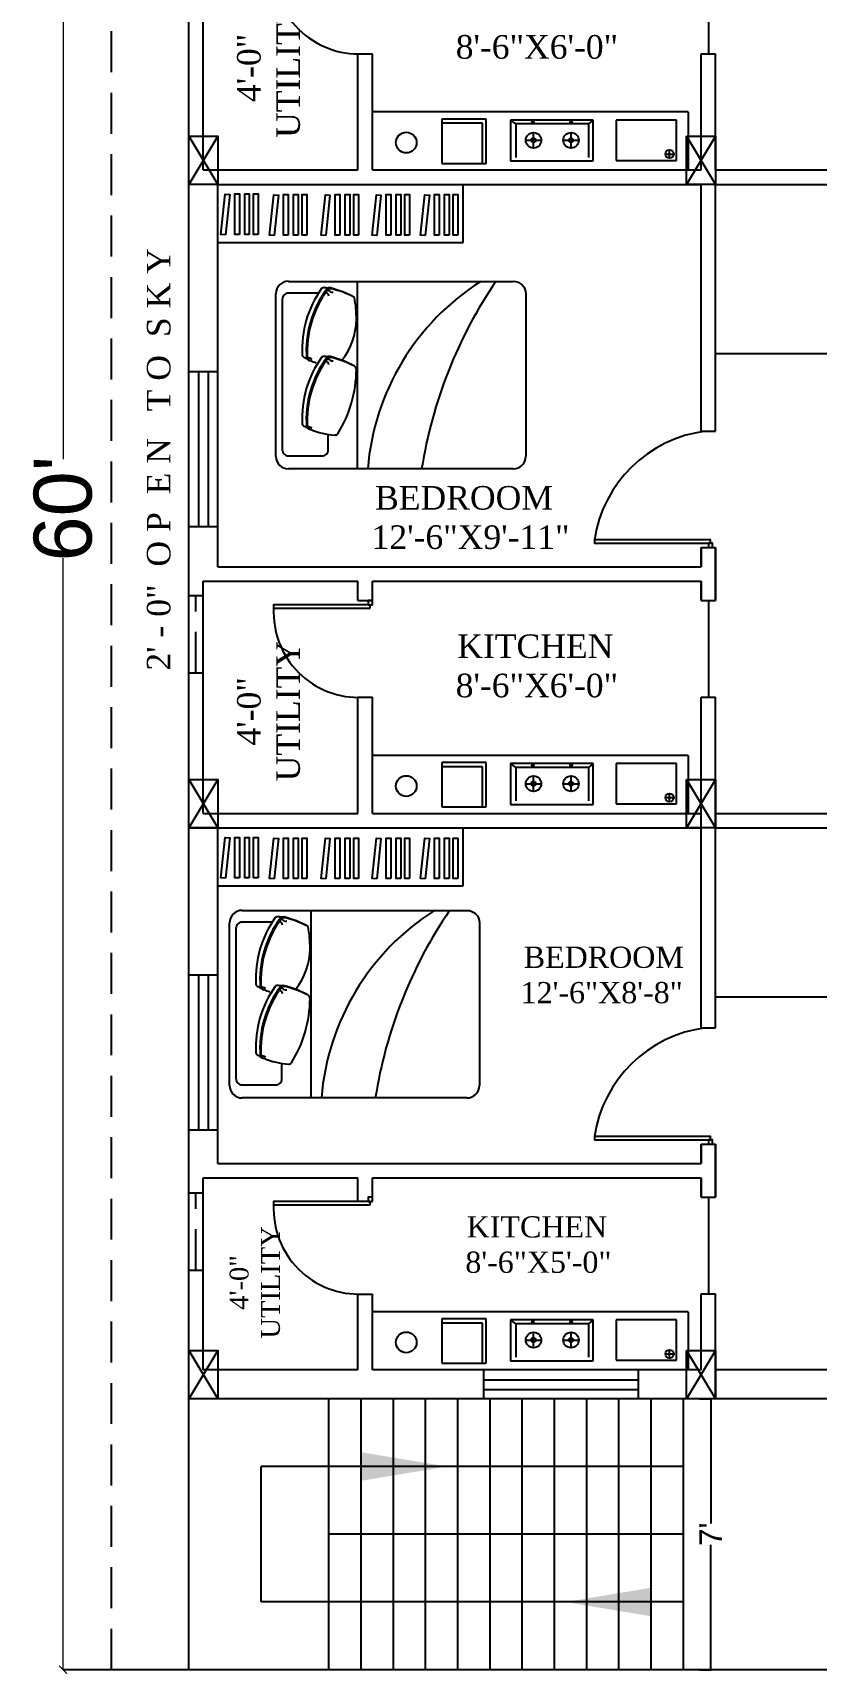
# Model space of a CAD drawing. Header units: inches. Extents: x 572007 to 584304, y -133032 to -127720.
# Drawn here: x 574180 to 574423, y -132189 to -131680 of the extents above; entities that cross this region are included whole.
import ezdxf

# ---------------------------------------------------------------- set-up
doc = ezdxf.new("R2010")
doc.units = ezdxf.units.IN
doc.header["$LTSCALE"] = 2
doc.header["$MEASUREMENT"] = 0
doc.header["$PDSIZE"] = 60727.40515
doc.linetypes.add('HIDDEN', pattern=[9.525, 6.35, -3.175])
doc.styles.add('MtXpl_Times_New_Roma', font='times.ttf')
doc.styles.get("Standard").update_dxf_attribs({"font": 'arial.ttf'})
doc.dimstyles.new('Standard$0', dxfattribs={"dimtxt": 12, "dimasz": 2.5, "dimexe": 0, "dimexo": 0, "dimgap": 0, "dimtad": 0, "dimdec": 1, "dimzin": 0, "dimdsep": 46, "dimlunit": 4, "dimtxsty": 'Standard', "dimblk": 'ARCHTICK', "dimcen": 15.09, "dimclrd": 47, "dimadec": 0, "dimazin": 0, "dimtfac": 1, "dimtdec": 1, "dimtofl": 0, "dimtmove": 0, "dimatfit": 3, "dimldrblk": 'ARCHTICK', "dimfxl": 1, "dimtolj": 1, "dimtzin": 0, "dimlwd": 20, "dimarcsym": 0})

# ---------------------------------------------------------------- blocks, each defined once
blk = doc.blocks.new('_ArchTick')
at = {"color": 0, "linetype": 'ByBlock', "const_width": 0.15}
blk.add_lwpolyline([(-0.5, -0.5), (0.5, 0.5)], dxfattribs=at)
blk = doc.blocks.new('*D20')
at = {"color": 0, "linetype": 'Continuous', "lineweight": -2, "transparency": 16777216}
for p, q in [((574204.5, -131467.37), (574189.5, -131467.37)), ((574204.5, -132187.37), (574189.5, -132187.37))]:
    blk.add_line(p, q, dxfattribs=at)
at = {"color": 47, "lineweight": 20, "transparency": 16777216}
for p, q in [((574189.5, -131467.37), (574189.5, -131812.04)), ((574189.5, -132187.37), (574189.5, -131842.69))]:
    blk.add_line(p, q, dxfattribs=at)
at = {"layer": 'DEFPOINTS', "color": 0, "transparency": 16777216}
for p in [(574204.5, -131467.37), (574189.5, -132187.37), (574204.5, -132187.37)]:
    blk.add_point(p, dxfattribs=at)
at = {"color": 47, "lineweight": 20, "transparency": 16777216, "xscale": 2.5, "yscale": 2.5, "zscale": 2.5}
for p, rotation in [((574189.5, -131467.37), 90), ((574189.5, -132187.37), 270)]:
    blk.add_blockref('_ArchTick', p, dxfattribs=dict(at, rotation=rotation))
at = {"color": 0, "transparency": 16777216, "insert": (574189.5, -131827.37), "char_height": 12, "attachment_point": 5, "rotation": 90}
blk.add_mtext("\\A1;{\\H1.5x;60'}", dxfattribs=at)

msp = doc.modelspace()

# ---------------------------------------------------------------- linework, layer by layer
at = {"linetype": 'HIDDEN'}
for p, q in [((574204.5, -132187.37), (574204.5, -131467.37)), ((574230.75, -131878.3), (574230.75, -131854.3)), ((574230.75, -132063.52), (574230.75, -132039.52))]:
    msp.add_line(p, q, dxfattribs=at)
for p, q in [((574228.5, -132187.37), (574228.5, -131515.37)), ((574233, -131722.37), (574233, -131650.37)), ((574389.75, -131656.37), (574389.75, -131686.37)), ((574281, -131722.37), (574281, -131686.37)), ((574281, -131686.37), (574285.5, -131686.37)), ((574285.5, -131722.37), (574285.5, -131686.37)), ((574387.5, -131722.37), (574387.5, -131686.37)), ((574387.5, -131686.37), (574392, -131686.37)), ((574392, -131722.37), (574392, -131686.37)), ((574320.8, -131706.59), (574307.04, -131706.59)), ((574307.04, -131706.59), (574307.04, -131720.34)), ((574320.8, -131706.59), (574307.04, -131706.59)), ((574307.04, -131706.59), (574307.04, -131720.34)), ((574319.61, -131707.89), (574307.04, -131707.89)), ((574307.04, -131707.89), (574307.04, -131720.34)), ((574319.61, -131720.34), (574319.61, -131707.89)), ((574320.8, -131720.34), (574320.8, -131706.59)), ((574320.8, -131720.34), (574320.8, -131706.59)), ((574353.99, -131706.87), (574328.36, -131706.87)), ((574328.36, -131706.87), (574328.36, -131719.57)), ((574353.99, -131719.57), (574353.99, -131706.87)), ((574361.16, -131706.91), (574361.16, -131719.41)), ((574379.83, -131706.91), (574361.16, -131706.91)), ((574379.83, -131719.41), (574379.83, -131706.91)), ((574333.1, -131713.15), (574334.8, -131713.15)), ((574335.5, -131712.45), (574335.5, -131710.75)), ((574335.5, -131715.55), (574335.5, -131713.84)), ((574336.19, -131713.15), (574337.89, -131713.15)), ((574344.74, -131713.15), (574346.44, -131713.15)), ((574347.14, -131712.45), (574347.14, -131710.75)), ((574347.14, -131715.55), (574347.14, -131713.84)), ((574347.83, -131713.15), (574349.53, -131713.15)), ((574307.04, -131720.34), (574320.8, -131720.34)), ((574307.04, -131720.34), (574320.8, -131720.34)), ((574307.04, -131720.34), (574319.61, -131720.34)), ((574328.36, -131719.57), (574353.99, -131719.57)), ((574361.16, -131719.41), (574379.83, -131719.41)), ((574233, -131722.37), (574281, -131722.37)), ((574285.5, -131722.37), (574387.5, -131722.37)), ((574392, -131722.37), (574537.5, -131722.37)), ((574237.5, -131726.87), (574387.5, -131726.87)), ((574237.5, -131845.37), (574237.5, -131726.87)), ((574313.62, -131744.87), (574313.62, -131726.87)), ((574387.5, -131803.55), (574387.5, -131726.87)), ((574392, -131726.87), (574449, -131726.87)), ((574392, -131803.37), (574392, -131726.87)), ((574237.5, -131744.87), (574313.62, -131744.87)), ((574255.56, -131811.17, 178.69), (574255.56, -131760.77, 178.69)), ((574255.56, -131811.17, 178.69), (574255.56, -131760.77, 178.69)), ((574259.43, -131756.9, 178.69), (574329.22, -131756.9, 178.69)), ((574280.82, -131815.05, 178.69), (574280.82, -131756.9, 178.69)), ((574333.09, -131760.56, 178.69), (574333.09, -131811.15, 178.69)), ((574228.5, -131784.87), (574237.5, -131784.87)), ((574231.5, -131784.87), (574231.5, -131832.87)), ((574234.5, -131784.87), (574234.5, -131832.87)), ((574387.5, -131803.37), (574392, -131803.37)), ((574329.22, -131815.05, 178.69), (574259.43, -131815.05, 178.69)), ((574228.5, -131832.87), (574237.5, -131832.87)), ((574387.5, -131845.37), (574387.5, -131839.37)), ((574387.5, -131839.37), (574387.5, -131845.37)), ((574387.5, -131845.37), (574387.5, -131839.37)), ((574387.5, -131839.37), (574392, -131839.37)), ((574392, -131855.87), (574392, -131839.37)), ((574392, -131839.37), (574392, -131855.87)), ((574237.5, -131845.37), (574387.5, -131845.37)), ((574233, -131849.87), (574281, -131849.87)), ((574233, -131921.87), (574233, -131849.87)), ((574281, -131855.87), (574281, -131849.87)), ((574285.5, -131849.87), (574387.5, -131849.87)), ((574285.5, -131857.2), (574285.5, -131849.87)), ((574387.5, -131855.87), (574387.5, -131849.87)), ((574387.5, -131849.87), (574387.5, -131855.87)), ((574228.5, -131854.3), (574233, -131854.3)), ((574281, -131855.87), (574285.5, -131855.87)), ((574281, -131855.87), (574285.5, -131855.87)), ((574387.5, -131855.87), (574392, -131855.87)), ((574389.75, -131855.87), (574389.75, -131885.87)), ((574228.5, -131878.3), (574233, -131878.3)), ((574281, -131921.87), (574281, -131885.87)), ((574281, -131885.87), (574285.5, -131885.87)), ((574285.5, -131921.87), (574285.5, -131885.87)), ((574387.5, -131921.87), (574387.5, -131885.87)), ((574387.5, -131885.87), (574392, -131885.87)), ((574392, -131921.87), (574392, -131885.87)), ((574320.8, -131906.09), (574307.04, -131906.09)), ((574307.04, -131906.09), (574307.04, -131919.84)), ((574320.8, -131906.09), (574307.04, -131906.09)), ((574307.04, -131906.09), (574307.04, -131919.84)), ((574319.61, -131907.39), (574307.04, -131907.39)), ((574307.04, -131907.39), (574307.04, -131919.84)), ((574319.61, -131919.84), (574319.61, -131907.39)), ((574320.8, -131919.84), (574320.8, -131906.09)), ((574320.8, -131919.84), (574320.8, -131906.09)), ((574353.99, -131906.37), (574328.36, -131906.37)), ((574328.36, -131906.37), (574328.36, -131919.07)), ((574353.99, -131919.07), (574353.99, -131906.37)), ((574361.16, -131906.41), (574361.16, -131918.91)), ((574379.83, -131906.41), (574361.16, -131906.41)), ((574379.83, -131918.91), (574379.83, -131906.41)), ((574333.1, -131912.65), (574334.8, -131912.65)), ((574335.5, -131911.95), (574335.5, -131910.25)), ((574335.5, -131915.05), (574335.5, -131913.34)), ((574336.19, -131912.65), (574337.89, -131912.65)), ((574344.74, -131912.65), (574346.44, -131912.65)), ((574347.14, -131911.95), (574347.14, -131910.25)), ((574347.14, -131915.05), (574347.14, -131913.34)), ((574347.83, -131912.65), (574349.53, -131912.65)), ((574328.36, -131919.07), (574353.99, -131919.07)), ((574361.16, -131918.91), (574379.83, -131918.91)), ((574387.5, -131988.55), (574387.5, -131914.87)), ((574392, -131988.37), (574392, -131914.87)), ((574233, -131921.87), (574281, -131921.87)), ((574285.5, -131921.87), (574387.5, -131921.87)), ((574307.04, -131919.84), (574320.8, -131919.84)), ((574307.04, -131919.84), (574320.8, -131919.84)), ((574307.04, -131919.84), (574319.61, -131919.84)), ((574392, -131921.87), (574537.5, -131921.87)), ((574228.5, -131926.37), (574387.5, -131926.37)), ((574237.5, -132030.37), (574237.5, -131926.37)), ((574313.62, -131944.37), (574313.62, -131926.37)), ((574392, -131926.37), (574449, -131926.37)), ((574237.5, -131944.37), (574313.62, -131944.37)), ((574245.06, -131951.94, 178.69), (574314.84, -131951.94, 178.69)), ((574266.44, -132010.09, 178.69), (574266.44, -131951.94, 178.69)), ((574241.18, -132006.21, 178.69), (574241.18, -131955.81, 178.69)), ((574241.18, -132006.21, 178.69), (574241.18, -131955.81, 178.69)), ((574318.72, -131955.6, 178.69), (574318.72, -132006.19, 178.69)), ((574228.5, -131971.95), (574237.5, -131971.95)), ((574231.5, -131971.95), (574231.5, -132019.95)), ((574234.5, -131971.95), (574234.5, -132019.95)), ((574387.5, -131988.37), (574392, -131988.37)), ((574314.84, -132010.09, 178.69), (574245.06, -132010.09, 178.69)), ((574228.5, -132019.95), (574237.5, -132019.95)), ((574387.5, -132030.37), (574387.5, -132024.37)), ((574387.5, -132024.37), (574387.5, -132030.37)), ((574387.5, -132030.37), (574387.5, -132024.37)), ((574387.5, -132024.37), (574392, -132024.37)), ((574392, -132040.87), (574392, -132024.37)), ((574392, -132024.37), (574392, -132040.87)), ((574392, -132040.87), (574392, -132024.37)), ((574392, -132024.37), (574392, -132040.87)), ((574237.5, -132030.37), (574387.5, -132030.37)), ((574233, -132034.87), (574281, -132034.87)), ((574233, -132094.37), (574233, -132034.87)), ((574281, -132042.2), (574281, -132034.87)), ((574285.5, -132034.87), (574387.5, -132034.87)), ((574285.5, -132042.2), (574285.5, -132034.87)), ((574387.5, -132040.87), (574387.5, -132034.87)), ((574387.5, -132034.87), (574387.5, -132040.87)), ((574228.5, -132039.52), (574233, -132039.52)), ((574387.5, -132040.87), (574392, -132040.87)), ((574389.75, -132040.87), (574389.75, -132070.87)), ((574228.5, -132063.52), (574233, -132063.52)), ((574281, -132094.37), (574281, -132070.9)), ((574281, -132070.9), (574285.5, -132070.9)), ((574285.5, -132094.37), (574285.5, -132070.9)), ((574387.5, -132094.37), (574387.5, -132070.87)), ((574387.5, -132070.87), (574392, -132070.87)), ((574392, -132103.37), (574392, -132070.87)), ((574320.8, -132078.59), (574307.04, -132078.59)), ((574307.04, -132078.59), (574307.04, -132092.34)), ((574320.8, -132078.59), (574307.04, -132078.59)), ((574307.04, -132078.59), (574307.04, -132092.34)), ((574319.61, -132079.89), (574307.04, -132079.89)), ((574307.04, -132079.89), (574307.04, -132092.34)), ((574319.61, -132092.34), (574319.61, -132079.89)), ((574320.8, -132092.34), (574320.8, -132078.59)), ((574320.8, -132092.34), (574320.8, -132078.59)), ((574353.99, -132078.87), (574328.36, -132078.87)), ((574328.36, -132078.87), (574328.36, -132091.57)), ((574353.99, -132091.57), (574353.99, -132078.87)), ((574361.16, -132078.91), (574361.16, -132091.41)), ((574379.83, -132078.91), (574361.16, -132078.91)), ((574379.83, -132091.41), (574379.83, -132078.91)), ((574333.1, -132085.15), (574334.8, -132085.15)), ((574335.5, -132084.45), (574335.5, -132082.75)), ((574335.5, -132087.55), (574335.5, -132085.84)), ((574336.19, -132085.15), (574337.89, -132085.15)), ((574344.74, -132085.15), (574346.44, -132085.15)), ((574347.14, -132084.45), (574347.14, -132082.75)), ((574347.14, -132087.55), (574347.14, -132085.84)), ((574347.83, -132085.15), (574349.53, -132085.15)), ((574307.04, -132092.34), (574320.8, -132092.34)), ((574307.04, -132092.34), (574320.8, -132092.34)), ((574307.04, -132092.34), (574319.61, -132092.34)), ((574328.36, -132091.57), (574353.99, -132091.57)), ((574361.16, -132091.41), (574379.83, -132091.41)), ((574281, -132094.37), (574233, -132094.37)), ((574387.5, -132094.37), (574285.5, -132094.37)), ((574320, -132094.37), (574285.5, -132094.37)), ((574320, -132094.37), (574320, -132103.37)), ((574368, -132094.37), (574368, -132103.37)), ((574455, -132094.37), (574392, -132094.37)), ((574320, -132097.5), (574368, -132097.5)), ((574320, -132100.5), (574368, -132100.5)), ((574546.5, -132103.37), (574228.5, -132103.37)), ((574272, -132187.37), (574272, -132103.37)), ((574282, -132187.37), (574282, -132103.37)), ((574292, -132187.37), (574292, -132103.37)), ((574302, -132187.37), (574302, -132103.37)), ((574312, -132187.37), (574312, -132103.37)), ((574322, -132187.37), (574322, -132103.37)), ((574332, -132187.37), (574332, -132103.37)), ((574342, -132187.37), (574342, -132103.37)), ((574352, -132187.37), (574352, -132103.37)), ((574362, -132187.37), (574362, -132103.37)), ((574372, -132187.37), (574372, -132103.37)), ((574382, -132187.37), (574382, -132103.37)), ((574382, -132124.37), (574251, -132124.37)), ((574251, -132166.37), (574251, -132124.37)), ((574382, -132145.37), (574272, -132145.37)), ((574382, -132166.37), (574251, -132166.37)), ((574600.5, -132187.37), (574204.5, -132187.37))]:
    msp.add_line(p, q)
at = {"lineweight": 25}
for p, q in [((574383.5, -131704.37), (574285.5, -131704.37)), ((574383.5, -131704.37), (574383.5, -131722.37)), ((574330.05, -131708.08), (574328.36, -131706.87)), ((574352.55, -131708.08), (574330.05, -131708.08)), ((574330.05, -131708.08), (574330.05, -131718.51)), ((574353.99, -131706.87), (574352.55, -131708.08)), ((574352.55, -131708.08), (574352.55, -131718.51)), ((574376.41, -131717.45), (574379, -131717.45)), ((574377.7, -131718.74), (574377.7, -131716.16)), ((574383.5, -131903.87), (574285.5, -131903.87)), ((574383.5, -131903.87), (574383.5, -131921.87)), ((574330.05, -131907.58), (574328.36, -131906.37)), ((574352.55, -131907.58), (574330.05, -131907.58)), ((574330.05, -131907.58), (574330.05, -131918.01)), ((574353.99, -131906.37), (574352.55, -131907.58)), ((574352.55, -131907.58), (574352.55, -131918.01)), ((574376.41, -131916.95), (574379, -131916.95)), ((574377.7, -131918.24), (574377.7, -131915.66)), ((574383.5, -132076.37), (574285.5, -132076.37)), ((574383.5, -132076.37), (574383.5, -132094.37)), ((574330.05, -132080.08), (574328.36, -132078.87)), ((574352.55, -132080.08), (574330.05, -132080.08)), ((574330.05, -132080.08), (574330.05, -132090.51)), ((574353.99, -132078.87), (574352.55, -132080.08)), ((574352.55, -132080.08), (574352.55, -132090.51)), ((574376.41, -132089.45), (574379, -132089.45)), ((574377.7, -132090.74), (574377.7, -132088.16))]:
    msp.add_line(p, q, dxfattribs=at)
at = {"color": 7, "linetype": 'Continuous', "lineweight": 25}
for p, q in [((574335.33, -131707.2), (574334.97, -131707.57)), ((574335.12, -131707.24), (574335.01, -131707.35)), ((574335.46, -131707.25), (574335.02, -131707.69)), ((574335.55, -131707.34), (574335.11, -131707.78)), ((574335.59, -131707.47), (574335.24, -131707.83)), ((574347.22, -131707.16), (574346.87, -131707.51)), ((574347.35, -131707.2), (574346.91, -131707.64)), ((574347.45, -131707.29), (574347, -131707.74)), ((574347.5, -131707.41), (574347.12, -131707.79)), ((574347.48, -131707.61), (574347.32, -131707.77)), ((574335.33, -131906.7), (574334.97, -131907.07)), ((574335.12, -131906.74), (574335.01, -131906.85)), ((574335.46, -131906.75), (574335.02, -131907.19)), ((574335.55, -131906.84), (574335.11, -131907.28)), ((574335.59, -131906.97), (574335.24, -131907.33)), ((574347.22, -131906.66), (574346.87, -131907.01)), ((574347.35, -131906.7), (574346.91, -131907.14)), ((574347.45, -131906.79), (574347, -131907.24)), ((574347.5, -131906.91), (574347.12, -131907.29)), ((574347.48, -131907.11), (574347.32, -131907.27)), ((574335.33, -132079.2), (574334.97, -132079.57)), ((574335.12, -132079.24), (574335.01, -132079.35)), ((574335.46, -132079.25), (574335.02, -132079.69)), ((574335.55, -132079.34), (574335.11, -132079.78)), ((574335.59, -132079.47), (574335.24, -132079.83)), ((574347.22, -132079.16), (574346.87, -132079.51)), ((574347.35, -132079.2), (574346.91, -132079.64)), ((574347.45, -132079.29), (574347, -132079.74)), ((574347.5, -132079.41), (574347.12, -132079.79)), ((574347.48, -132079.61), (574347.32, -132079.77))]:
    msp.add_line(p, q, dxfattribs=at)
at = {"color": 240}
for p, q in [((574237.5, -131711.87), (574228.5, -131726.87)), ((574228.5, -131711.87), (574237.5, -131726.87)), ((574392, -131711.87), (574383, -131726.87)), ((574383, -131711.87), (574392, -131726.87)), ((574237.5, -131911.37), (574228.5, -131926.37)), ((574228.5, -131911.37), (574237.5, -131926.37)), ((574392, -131911.37), (574383, -131926.37)), ((574383, -131911.37), (574392, -131926.37)), ((574237.5, -132088.37), (574228.5, -132103.37)), ((574228.5, -132088.37), (574237.5, -132103.37)), ((574392, -132088.37), (574383, -132103.37)), ((574383, -132088.37), (574392, -132103.37))]:
    msp.add_line(p, q, dxfattribs=at)
at = {"linetype": 'ByBlock'}
for p, q in [((574449, -131779.37), (574392, -131779.37)), ((574449, -131978.79), (574392, -131978.79)), ((574383, -132088.37), (574392, -132088.37)), ((574383, -132103.37), (574383, -132088.37)), ((574392, -132088.37), (574392, -132103.37)), ((574392, -132103.37), (574383, -132103.37))]:
    msp.add_line(p, q, dxfattribs=at)
at = {"linetype": 'Continuous'}
for p, q in [((574387, -132103.37), (574390.68, -132103.37)), ((574390.5, -132103.37), (574390.5, -132142.08)), ((574390.5, -132187.37), (574390.5, -132148.65)), ((574387, -132187.37), (574390.68, -132187.37))]:
    msp.add_line(p, q, dxfattribs=at)
at = {"color": 240}
for points in [[(574228.5, -131711.87), (574237.5, -131711.87), (574237.5, -131726.87), (574228.5, -131726.87)], [(574383, -131711.87), (574392, -131711.87), (574392, -131726.87), (574383, -131726.87)], [(574228.5, -131911.37), (574237.5, -131911.37), (574237.5, -131926.37), (574228.5, -131926.37)], [(574383, -131911.37), (574392, -131911.37), (574392, -131926.37), (574383, -131926.37)], [(574228.5, -132088.37), (574237.5, -132088.37), (574237.5, -132103.37), (574228.5, -132103.37)], [(574383, -132088.37), (574392, -132088.37), (574392, -132103.37), (574383, -132103.37)]]:
    msp.add_lwpolyline(points, close=True, dxfattribs=at)
for points in [[(574239.9, -131742.49), (574238.47, -131742.34), (574239.77, -131729.83), (574241.2, -131729.98)], [(574244.2, -131742.38), (574242.77, -131742.38), (574242.77, -131729.8), (574244.2, -131729.8)], [(574247.3, -131742.38), (574245.86, -131742.38), (574245.86, -131729.8), (574247.3, -131729.8)], [(574250, -131742.38), (574248.56, -131742.38), (574248.56, -131729.8), (574250, -131729.8)], [(574255.01, -131742.7), (574253.58, -131742.55), (574254.88, -131730.04), (574256.31, -131730.19)], [(574259.31, -131742.59), (574257.88, -131742.59), (574257.88, -131730.01), (574259.31, -131730.01)], [(574262.41, -131742.59), (574260.97, -131742.59), (574260.97, -131730.01), (574262.41, -131730.01)], [(574265.11, -131742.59), (574263.67, -131742.59), (574263.67, -131730.01), (574265.11, -131730.01)], [(574271.03, -131742.7), (574269.61, -131742.55), (574270.91, -131730.04), (574272.33, -131730.19)], [(574275.34, -131742.59), (574273.9, -131742.59), (574273.9, -131730.01), (574275.34, -131730.01)], [(574278.44, -131742.59), (574277, -131742.59), (574277, -131730.01), (574278.44, -131730.01)], [(574281.14, -131742.59), (574279.7, -131742.59), (574279.7, -131730.01), (574281.14, -131730.01)], [(574286.86, -131742.7), (574285.44, -131742.55), (574286.74, -131730.04), (574288.16, -131730.19)], [(574291.17, -131742.59), (574289.73, -131742.59), (574289.73, -131730.01), (574291.17, -131730.01)], [(574294.27, -131742.59), (574292.83, -131742.59), (574292.83, -131730.01), (574294.27, -131730.01)], [(574296.97, -131742.59), (574295.53, -131742.59), (574295.53, -131730.01), (574296.97, -131730.01)], [(574301.89, -131742.7), (574300.46, -131742.55), (574301.76, -131730.04), (574303.19, -131730.19)], [(574306.19, -131742.59), (574304.76, -131742.59), (574304.76, -131730.01), (574306.19, -131730.01)], [(574309.29, -131742.59), (574307.86, -131742.59), (574307.86, -131730.01), (574309.29, -131730.01)], [(574311.99, -131742.59), (574310.56, -131742.59), (574310.56, -131730.01), (574311.99, -131730.01)], [(574390.4, -131838.03), (574390.4, -131837.03), (574354.4, -131837.03), (574354.4, -131838.03)], [(574391.06, -131839.37), (574391.06, -131838.03), (574389.75, -131838.03), (574389.75, -131839.37)], [(574284.85, -131858.2), (574284.85, -131857.2), (574254.85, -131857.2), (574254.85, -131858.2)], [(574285.5, -131857.2), (574285.5, -131855.87), (574284.19, -131855.87), (574284.19, -131857.2)], [(574239.9, -131941.99), (574238.47, -131941.84), (574239.77, -131929.33), (574241.2, -131929.48)], [(574244.2, -131941.88), (574242.77, -131941.88), (574242.77, -131929.3), (574244.2, -131929.3)], [(574247.3, -131941.88), (574245.86, -131941.88), (574245.86, -131929.3), (574247.3, -131929.3)], [(574250, -131941.88), (574248.56, -131941.88), (574248.56, -131929.3), (574250, -131929.3)], [(574255.01, -131942.2), (574253.58, -131942.05), (574254.88, -131929.54), (574256.31, -131929.69)], [(574259.31, -131942.09), (574257.88, -131942.09), (574257.88, -131929.51), (574259.31, -131929.51)], [(574262.41, -131942.09), (574260.97, -131942.09), (574260.97, -131929.51), (574262.41, -131929.51)], [(574265.11, -131942.09), (574263.67, -131942.09), (574263.67, -131929.51), (574265.11, -131929.51)], [(574271.03, -131942.2), (574269.61, -131942.05), (574270.91, -131929.54), (574272.33, -131929.69)], [(574275.34, -131942.09), (574273.9, -131942.09), (574273.9, -131929.51), (574275.34, -131929.51)], [(574278.44, -131942.09), (574277, -131942.09), (574277, -131929.51), (574278.44, -131929.51)], [(574281.14, -131942.09), (574279.7, -131942.09), (574279.7, -131929.51), (574281.14, -131929.51)], [(574286.86, -131942.2), (574285.44, -131942.05), (574286.74, -131929.54), (574288.16, -131929.69)], [(574291.17, -131942.09), (574289.73, -131942.09), (574289.73, -131929.51), (574291.17, -131929.51)], [(574294.27, -131942.09), (574292.83, -131942.09), (574292.83, -131929.51), (574294.27, -131929.51)], [(574296.97, -131942.09), (574295.53, -131942.09), (574295.53, -131929.51), (574296.97, -131929.51)], [(574301.89, -131942.2), (574300.46, -131942.05), (574301.76, -131929.54), (574303.19, -131929.69)], [(574306.19, -131942.09), (574304.76, -131942.09), (574304.76, -131929.51), (574306.19, -131929.51)], [(574309.29, -131942.09), (574307.86, -131942.09), (574307.86, -131929.51), (574309.29, -131929.51)], [(574311.99, -131942.09), (574310.56, -131942.09), (574310.56, -131929.51), (574311.99, -131929.51)], [(574390.4, -132023.03), (574390.4, -132022.03), (574354.4, -132022.03), (574354.4, -132023.03)], [(574391.06, -132024.37), (574391.06, -132023.03), (574389.75, -132023.03), (574389.75, -132024.37)], [(574285.5, -132042.2), (574285.5, -132040.87), (574284.19, -132040.87), (574284.19, -132042.2)], [(574284.85, -132043.2), (574284.85, -132042.2), (574254.85, -132042.2), (574254.85, -132043.2)]]:
    msp.add_lwpolyline(points, close=True)
at = {"elevation": 178.69}
for points in [[(574268.81, -131760.51), (574259.45, -131760.51, 0.414214), (574257.52, -131762.45), (574257.52, -131809.09, 0.414214), (574259.45, -131811.03), (574269.84, -131811.03, 0.414214), (574271.77, -131809.09), (574271.77, -131804.34)], [(574329.22, -131756.89, -0.414214), (574333.1, -131760.77)], [(574314.85, -131951.93, -0.414214), (574318.72, -131955.81)], [(574254.43, -131955.55), (574245.08, -131955.55, 0.414214), (574243.14, -131957.49), (574243.14, -132004.13, 0.414214), (574245.08, -132006.07), (574255.46, -132006.07, 0.414214), (574257.4, -132004.13), (574257.4, -131999.38)]]:
    msp.add_lwpolyline(points, format="xyb", dxfattribs=at)
at = {"lineweight": 25}
for centre, radius in [((574335.28, -131707.51), 0.317), ((574347.18, -131707.47), 0.322), ((574335.28, -131907.01), 0.317), ((574347.18, -131906.97), 0.322), ((574335.28, -132079.51), 0.317), ((574347.18, -132079.47), 0.322)]:
    msp.add_circle(centre, radius, dxfattribs=at)
for centre, radius in [((574296, -131713.87), 3.2), ((574335.5, -131713.15), 2.4), ((574335.5, -131713.15), 0.694), ((574335.5, -131713.15), 0.175), ((574347.14, -131713.15), 2.4), ((574347.14, -131713.15), 0.694), ((574347.14, -131713.15), 0.175), ((574377.7, -131717.45), 1.29), ((574296, -131913.37), 3.2), ((574335.5, -131912.65), 2.4), ((574335.5, -131912.65), 0.694), ((574335.5, -131912.65), 0.175), ((574347.14, -131912.65), 2.4), ((574347.14, -131912.65), 0.694), ((574347.14, -131912.65), 0.175), ((574377.7, -131916.95), 1.29), ((574296, -132085.87), 3.2), ((574335.5, -132085.15), 2.4), ((574335.5, -132085.15), 0.694), ((574335.5, -132085.15), 0.175), ((574347.14, -132085.15), 2.4), ((574347.14, -132085.15), 0.694), ((574347.14, -132085.15), 0.175), ((574377.7, -132089.45), 1.29)]:
    msp.add_circle(centre, radius)
for centre, radius, start, end in [((574281.25, -131659.97), 26.43, 177.2589, 272.9191), ((574259.43, -131760.77, 178.69), 3.88, 90, 180), ((574296.38, -131778.13), 32.72, 144.5347, 182.7776), ((574296.52, -131778.28), 31.54, 142.7537, 184.7498), ((574297.07, -131778.59), 31.81, 143.0504, 184.0952), ((574270.51, -131760.01), 1.16, 81.8224, 132.2394), ((574266.64, -131786.96), 28.39, 79.804, 81.8224), ((574270.6, -131761.66), 1.41, 8.5289, 81.9605), ((574272.17, -131760.07), 1.16, 76.4261, 130.7605), ((574272.42, -131760.35), 1.16, 77.7546, 130.9388), ((574273.09, -131758.84), 1.41, 204.8285, 278.2602), ((574265.77, -131786.58), 28.44, 60.2368, 76.4261), ((574266.64, -131786.96), 28.39, 62.135, 77.7546), ((574359.94, -131821.19, 178.69), 76.15, 122.396, 175.373), ((574441.61, -131837.2, 178.69), 142.56, 145.7176, 171.0633), ((574245.86, -131768.39), 34.67, 359.4556, 10.8592), ((574259.53, -131768.39), 21, 321.8458, 359.1055), ((574296.38, -131799.44), 32.72, 144.5347, 182.7776), ((574264.47, -131779.67), 0.775, 183.2888, 239.9573), ((574274.99, -131761.48), 21.79, 239.9573, 242.9455), ((574296.52, -131799.58), 31.54, 142.7537, 184.7498), ((574266.18, -131780.15), 1.33, 213.8848, 275.5857), ((574297.07, -131799.9), 31.81, 143.0504, 184.0952), ((574265.92, -131782.18), 1.43, 50.2197, 113.4385), ((574266.45, -131780.13), 1.33, 213.8848, 260.877), ((574274.99, -131761.48), 21.79, 246.3055, 251.5167), ((574270.51, -131781.31), 1.16, 81.8224, 132.2394), ((574266.64, -131808.27), 28.39, 79.804, 81.8224), ((574270.6, -131782.97), 1.41, 8.5289, 81.9605), ((574272.17, -131781.37), 1.16, 76.4261, 130.7605), ((574272.42, -131781.65), 1.16, 77.7546, 130.9388), ((574273.09, -131780.14), 1.41, 204.8285, 278.2602), ((574265.77, -131807.88), 28.44, 60.2368, 76.4261), ((574266.64, -131808.27), 28.39, 62.135, 77.7546), ((574242.34, -131783.96), 38.19, 328.0199, 359.6204), ((574279.37, -131784.19), 1.16, 359.1055, 62.135), ((574264.47, -131800.98), 0.775, 183.2888, 239.9573), ((574274.99, -131782.79), 21.79, 239.9573, 242.9455), ((574266.18, -131801.45), 1.33, 213.8848, 275.5857), ((574265.92, -131803.48), 1.43, 50.2197, 113.4385), ((574266.45, -131801.43), 1.33, 213.8848, 260.877), ((574274.99, -131782.79), 21.79, 246.3055, 266.938), ((574273.89, -131803.38), 1.16, 266.938, 316.3756), ((574393.86, -131842.94), 39.9, 97.2792, 171.4744), ((574259.43, -131811.17, 178.69), 3.88, 180, 270), ((574329.22, -131811.17, 178.69), 3.88, 270, 360), ((574281.25, -131859.47), 26.43, 177.2589, 272.9191), ((574245.06, -131955.81, 178.69), 3.88, 90, 180), ((574282, -131973.17), 32.72, 144.5347, 182.7776), ((574282.14, -131973.32), 31.54, 142.7537, 184.7498), ((574282.7, -131973.63), 31.81, 143.0504, 184.0952), ((574256.14, -131955.05), 1.16, 81.8224, 132.2394), ((574252.26, -131982), 28.39, 79.804, 81.8224), ((574257.79, -131955.11), 1.16, 76.4261, 130.7605), ((574258.04, -131955.39), 1.16, 77.7546, 130.9388), ((574258.71, -131953.88), 1.41, 204.8285, 278.2602), ((574251.39, -131981.62), 28.44, 60.2368, 76.4261), ((574252.26, -131982), 28.39, 62.135, 77.7546), ((574345.56, -132016.23, 178.69), 76.15, 122.396, 175.373), ((574427.23, -132032.24, 178.69), 142.56, 145.7176, 171.0633), ((574256.22, -131956.7), 1.41, 8.5289, 81.9605), ((574231.48, -131963.43), 34.67, 359.4556, 10.8592), ((574245.16, -131963.44), 21, 321.8458, 359.1055), ((574250.1, -131974.71), 0.775, 183.2888, 239.9573), ((574256.14, -131976.35), 1.16, 81.8224, 132.2394), ((574252.26, -132003.31), 28.39, 79.804, 81.8224), ((574257.79, -131976.41), 1.16, 76.4261, 130.7605), ((574251.39, -132002.92), 28.44, 60.2368, 76.4261), ((574282, -131994.48), 32.72, 144.5347, 182.7776), ((574260.62, -131956.52), 21.79, 239.9573, 242.9455), ((574282.14, -131994.62), 31.54, 142.7537, 184.7498), ((574251.81, -131975.19), 1.33, 213.8848, 275.5857), ((574282.7, -131994.94), 31.81, 143.0504, 184.0952), ((574251.54, -131977.22), 1.43, 50.2197, 113.4385), ((574252.07, -131975.17), 1.33, 213.8848, 260.877), ((574260.62, -131956.52), 21.79, 246.3055, 251.5167), ((574256.22, -131978.01), 1.41, 8.5289, 81.9605), ((574258.04, -131976.69), 1.16, 77.7546, 130.9388), ((574258.71, -131975.18), 1.41, 204.8285, 278.2602), ((574252.26, -132003.31), 28.39, 62.135, 77.7546), ((574227.96, -131979), 38.19, 328.0199, 359.6204), ((574264.99, -131979.23), 1.16, 359.1055, 62.135), ((574393.86, -132027.94), 39.9, 97.2792, 171.4744), ((574250.1, -131996.02), 0.775, 183.2888, 239.9573), ((574260.62, -131977.83), 21.79, 239.9573, 242.9455), ((574251.81, -131996.49), 1.33, 213.8848, 275.5857), ((574251.54, -131998.52), 1.43, 50.2197, 113.4385), ((574252.07, -131996.47), 1.33, 213.8848, 260.877), ((574260.62, -131977.83), 21.79, 246.3055, 266.938), ((574259.51, -131998.42), 1.16, 266.938, 316.3756), ((574245.06, -132006.21, 178.69), 3.88, 180, 270), ((574314.84, -132006.21, 178.69), 3.88, 270, 360), ((574281.25, -132044.47), 26.43, 177.2589, 272.9191)]:
    msp.add_arc(centre, radius, start, end)
msp.add_solid([(574282, -132119.93), (574308.6, -132124.37), (574282, -132128.8)])
at = {"color": 0}
msp.add_solid([(574372, -132170.8), (574345.4, -132166.37), (574372, -132161.93)], dxfattribs=at)

# ---------------------------------------------------------------- texts
at = {"color": 174, "true_color": 0x0000a3, "style": 'MtXpl_Times_New_Roma'}
for s, height, p in [('UTILITY', 7.309, (574262.99, -131712.42)), ('    4\'-0"', 7.309, (574250.81, -131712.37)), ('2\' - 0"  O P  E N   T O  S K Y', 7.3089, (574222.81, -131877.6)), ('UTILITY', 7.309, (574262.99, -131911.92)), ('    4\'-0"', 7.309, (574250.81, -131911.87)), ('UTILITY', 5.847, (574256.79, -132084.68)), ('    4\'-0"', 5.847, (574247.04, -132084.63))]:
    msp.add_text(s, height=height, rotation=90, dxfattribs=at).set_placement(p)
for s, height, p in [('8\'-6"X6\'-0"', 7.3089, (574311.35, -131687.86)), ('BEDROOM', 7.309, (574286.32, -131827.67)), ('12\'-6"X9\'-11"', 7.3089, (574285.24, -131839.86)), ('KITCHEN', 7.309, (574311.82, -131873.67)), ('8\'-6"X6\'-0"', 7.3089, (574311.35, -131885.86)), ('BEDROOM', 6.578, (574332.46, -131969.75)), ('12\'-6"X8\'-8"', 6.578, (574331.48, -131980.72)), ('KITCHEN', 6.578, (574314.75, -132053.35)), ('8\'-6"X5\'-0"', 6.578, (574314.33, -132064.31))]:
    msp.add_text(s, height=height, dxfattribs=at).set_placement(p)
at = {"color": 182, "linetype": 'ByBlock', "insert": (574390.5, -132145.37), "char_height": 7, "attachment_point": 5, "rotation": 90}
msp.add_mtext("\\A1;7'", dxfattribs=at)

# ---------------------------------------------------------------- dimensions: what is measured, and where the dimension line sits
at = {"color": 0}
dim = msp.add_aligned_dim(p1=(574204.5, -131467.37), p2=(574204.5, -132187.37), distance=-15, text='{\\H1.5x;<>}', dimstyle='Standard$0', dxfattribs=at)
dim.commit()
dim.dimension.update_dxf_attribs({"geometry": '*D20', "text_midpoint": (574189.5, -131827.37)})

doc.saveas('drawing.dxf')
